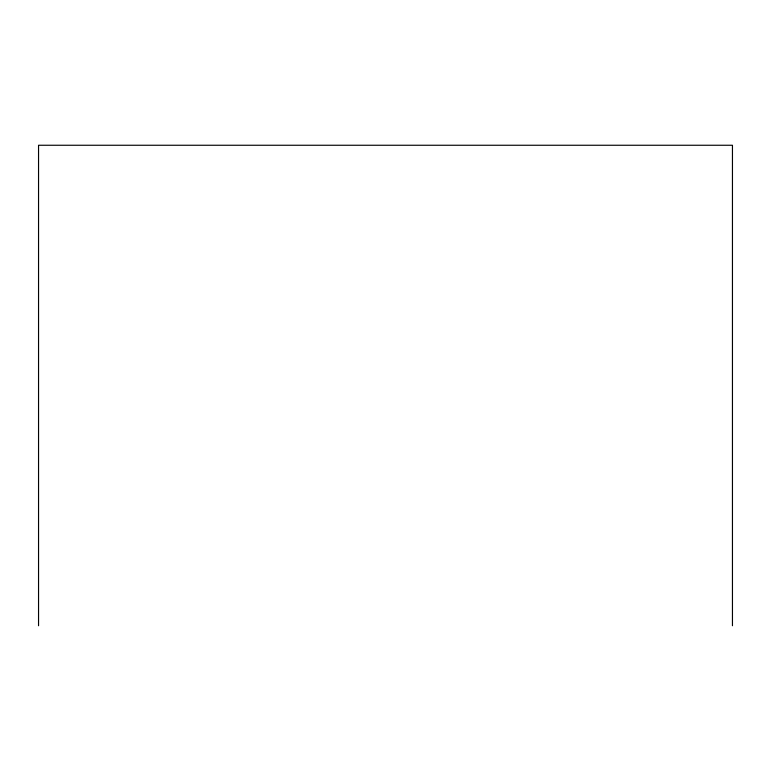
<?xml version="1.0" encoding="UTF-8"?>
<svg xmlns="http://www.w3.org/2000/svg" width="771" height="771" viewBox="0 0 771 771"><rect width="100%" height="100%" fill="white"/><g stroke="black" fill="none" stroke-linecap="round" stroke-linejoin="round"><path stroke-width="1.16" d="M732.45 625.744L732.45 145.256L38.55 145.256L38.55 625.744"/></g></svg>
